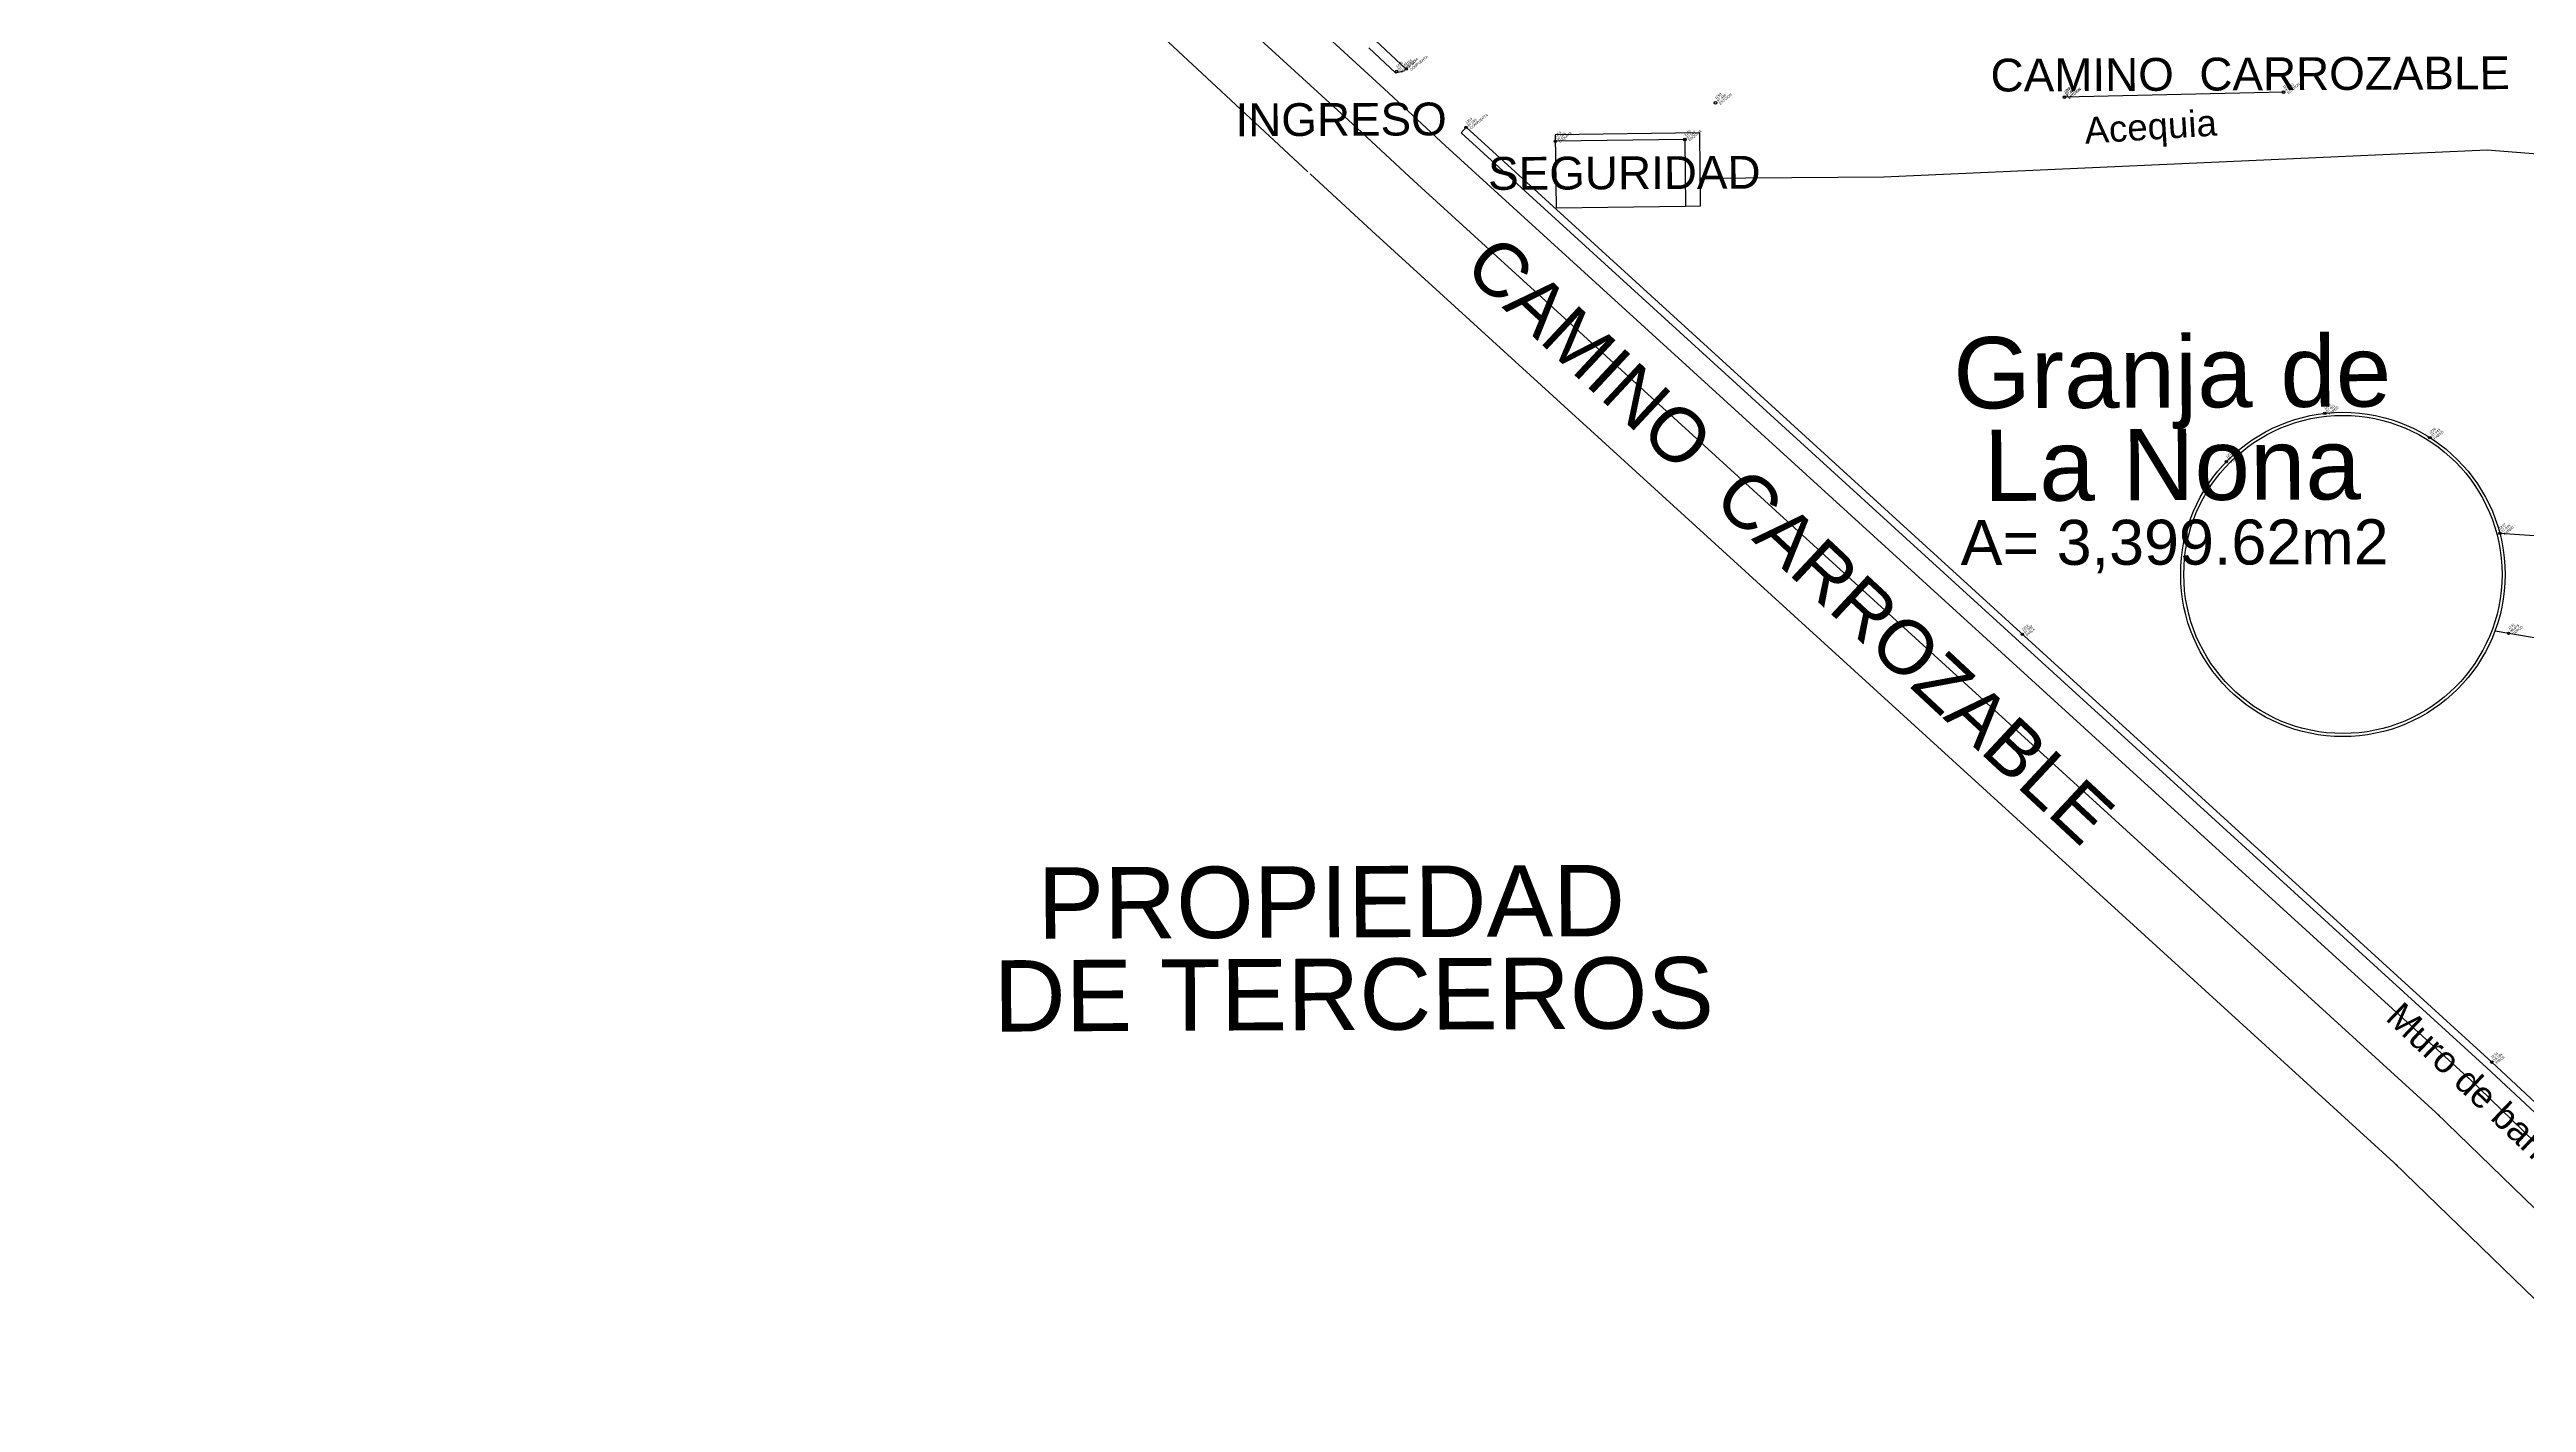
# Model space of a CAD drawing. Header units: metres. Extents: x -4524 to 2222, y -1534 to 2985.
# Drawn here: x -4499.2 to -4300.9, y 2646 to 2754.3 of the extents above; entities that cross this region are included whole.
import ezdxf
from ezdxf.enums import TextEntityAlignment as Align

# ---------------------------------------------------------------- set-up
doc = ezdxf.new("R2010")
doc.units = ezdxf.units.M
doc.header["$LTSCALE"] = 25.4
doc.header["$MEASUREMENT"] = 0
doc.layers.add('51', color=7, linetype='Continuous')
doc.styles.add('CUADROS', font='')
doc.styles.get('CUADROS').set_extended_font_data('Arial')

msp = doc.modelspace()

# ---------------------------------------------------------------- linework, layer by layer
at = {"color": 1}
for p, q in [((-4496.66, 2846.74), (-4392.34, 2751.19)), ((-4499.21, 2843.92), (-4394.89, 2748.37)), ((-4392.34, 2751.19), (-4387.43, 2746.62)), ((-4394.89, 2748.37), (-4389.97, 2743.8)), ((-4387.43, 2746.62), (-4305.29, 2671.74)), ((-4389.97, 2743.8), (-4307.84, 2668.92)), ((-4285.78, 2652.78), (-4305.55, 2671.99)), ((-4288.33, 2649.96), (-4308.1, 2669.16))]:
    msp.add_line(p, q, dxfattribs=at)
for p, q in [((-4488.44, 2828.34), (-4398.45, 2744.54)), ((-4320.33, 2750.91), (-4337.87, 2750.5)), ((-4367.09, 2747.65), (-4378.65, 2747.5)), ((-4378.65, 2747.5), (-4378.57, 2741.62)), ((-4378.65, 2747.5), (-4378.57, 2741.62)), ((-4368.26, 2747.12), (-4378.64, 2746.98)), ((-4368.26, 2747.12), (-4368.22, 2741.75)), ((-4367.09, 2747.65), (-4367.05, 2741.77)), ((-4398.26, 2744.37), (-4393.34, 2739.8)), ((-4368.22, 2741.75), (-4378.57, 2741.62)), ((-4367.05, 2741.77), (-4368.22, 2741.75)), ((-4393.34, 2739.8), (-4311.21, 2664.92)), ((-4303, 2715.58), (-4294.19, 2715)), ((-4303.39, 2707.76), (-4295.2, 2706.36)), ((-4291.7, 2645.96), (-4311.47, 2665.16))]:
    msp.add_line(p, q)
at = {"color": 30, "true_color": 0xf26722}
for p, q in [((-4393.07, 2755.07), (-4390.57, 2752.76)), ((-4393.58, 2754.45), (-4391.44, 2752.47)), ((-4391.44, 2752.47), (-4390.68, 2752.65)), ((-4386.18, 2747.65), (-4304.05, 2672.77)), ((-4385.78, 2748.1), (-4303.65, 2673.22)), ((-4294.23, 2663.61), (-4304.06, 2672.78)), ((-4293.82, 2664.05), (-4303.65, 2673.22))]:
    msp.add_line(p, q, dxfattribs=at)
at = {"linetype": 'Continuous'}
for p, q in [((-4391.34, 2752.58), (-4391.34, 2752.58)), ((-4391.34, 2752.58), (-4391.34, 2752.58)), ((-4390.57, 2752.76), (-4390.57, 2752.76)), ((-4390.57, 2752.76), (-4390.57, 2752.76)), ((-4365.81, 2750.06), (-4365.81, 2750.06)), ((-4365.81, 2750.06), (-4365.81, 2750.06)), ((-4337.87, 2750.52), (-4337.87, 2750.52)), ((-4337.87, 2750.52), (-4337.87, 2750.52)), ((-4337.87, 2750.5), (-4337.87, 2750.5)), ((-4337.87, 2750.5), (-4337.87, 2750.5)), ((-4320.33, 2750.91), (-4320.33, 2750.91)), ((-4320.33, 2750.91), (-4320.33, 2750.91)), ((-4385.78, 2748.1), (-4385.78, 2748.1)), ((-4385.78, 2748.1), (-4385.78, 2748.1)), ((-4368.26, 2747.12), (-4368.26, 2747.12)), ((-4368.26, 2747.12), (-4368.26, 2747.12)), ((-4378.64, 2746.98), (-4378.64, 2746.98)), ((-4378.64, 2746.98), (-4378.64, 2746.98)), ((-4317.02, 2725.19), (-4317.02, 2725.19)), ((-4317.02, 2725.19), (-4317.02, 2725.19)), ((-4308.61, 2723.24), (-4308.61, 2723.24)), ((-4308.61, 2723.24), (-4308.61, 2723.24)), ((-4324.9, 2721.32), (-4324.9, 2721.32)), ((-4324.9, 2721.32), (-4324.9, 2721.32)), ((-4303, 2715.58), (-4303, 2715.58)), ((-4303, 2715.58), (-4303, 2715.58)), ((-4341.24, 2707.48), (-4341.24, 2707.48)), ((-4341.24, 2707.48), (-4341.24, 2707.48)), ((-4302.3, 2707.57), (-4302.3, 2707.57)), ((-4302.3, 2707.57), (-4302.3, 2707.57)), ((-4303.65, 2673.22), (-4303.65, 2673.22)), ((-4303.65, 2673.22), (-4303.65, 2673.22))]:
    msp.add_line(p, q, dxfattribs=at)
at = {"color": 4}
msp.add_line((-4385.78, 2748.1), (-4386.18, 2747.65), dxfattribs=at)
at = {"linetype": 'Continuous'}
for centre in [(-4391.34, 2752.58), (-4390.57, 2752.76), (-4320.33, 2750.91), (-4365.81, 2750.06), (-4337.87, 2750.52), (-4337.87, 2750.5), (-4385.78, 2748.1), (-4378.64, 2746.98), (-4368.26, 2747.12), (-4317.02, 2725.19), (-4308.61, 2723.24), (-4324.9, 2721.32), (-4303, 2715.58), (-4341.24, 2707.48), (-4302.3, 2707.57), (-4303.65, 2673.22)]:
    msp.add_circle(centre, 0.1, dxfattribs=at)
at = {"color": 30}
for radius in [12.99, 12.74]:
    msp.add_circle((-4315.57, 2712.28), radius, dxfattribs=at)
at = {"layer": '51', "color": 7}
msp.add_lwpolyline([(-4367.06, 2744.02), (-4352.33, 2744.13), (-4304.01, 2746.28), (-4291.61, 2745.31)], dxfattribs=at)

# ---------------------------------------------------------------- texts
at = {"color": 2, "char_height": 0.2, "attachment_point": 4, "rotation": 39.446}
for s, insert in [('1255', (-4391.36, 2752.92)), ('1255', (-4390.6, 2753.1)), ('1257', (-4337.9, 2750.86)), ('1258', (-4337.89, 2750.84)), ('1256', (-4320.35, 2751.26)), ('1259', (-4365.83, 2750.41)), ('1254', (-4385.8, 2748.44)), ('1253', (-4378.67, 2747.33)), ('1252', (-4368.28, 2747.46)), ('1234', (-4317.05, 2725.53)), ('1236', (-4308.64, 2723.59)), ('1232', (-4324.92, 2721.66)), ('1237', (-4303.03, 2715.93)), ('1222', (-4341.26, 2707.82)), ('1231', (-4302.32, 2707.92)), ('1224', (-4303.67, 2673.56))]:
    msp.add_mtext(s, dxfattribs=dict(at, insert=insert))
at = {"color": 1, "char_height": 0.2, "attachment_point": 4, "rotation": 39.446}
for s, insert in [('97.547', (-4391.18, 2752.71)), ('97.547', (-4390.42, 2752.89)), ('97.667', (-4337.72, 2750.65)), ('97.666', (-4337.71, 2750.63)), ('97.813', (-4320.17, 2751.04)), ('97.480', (-4365.65, 2750.19)), ('97.556', (-4385.62, 2748.22)), ('97.545', (-4378.49, 2747.11)), ('97.547', (-4368.1, 2747.24)), ('97.821', (-4316.87, 2725.32)), ('97.943', (-4308.46, 2723.37)), ('97.711', (-4324.74, 2721.45)), ('97.944', (-4302.85, 2715.71)), ('97.602', (-4341.09, 2707.61)), ('98.079', (-4302.15, 2707.7)), ('98.184', (-4303.49, 2673.34))]:
    msp.add_mtext(s, dxfattribs=dict(at, insert=insert))
at = {"color": 3, "char_height": 0.2, "attachment_point": 4, "rotation": 39.446}
for s, insert in [('COMPUERTA', (-4391.01, 2752.49)), ('COMPUERTA', (-4390.24, 2752.67)), ('ESTCION', (-4337.54, 2750.43)), ('ESTCION', (-4337.54, 2750.41)), ('ESTCION', (-4319.99, 2750.82)), ('COMPUERTA', (-4385.44, 2748.01)), ('ESTCION', (-4365.48, 2749.97)), ('ESQUINA', (-4378.31, 2746.89)), ('ESQUINA', (-4367.92, 2747.03)), ('PARED', (-4316.69, 2725.1)), ('PARED', (-4308.28, 2723.15)), ('PARED', (-4324.57, 2721.23)), ('PARED', (-4302.67, 2715.49)), ('PIRCA', (-4340.91, 2707.39)), ('CERCO', (-4301.97, 2707.48)), ('PIRCA', (-4303.31, 2673.13))]:
    msp.add_mtext(s, dxfattribs=dict(at, insert=insert))
at = {"layer": '51', "color": 7, "linetype": 'Continuous', "style": 'CUADROS'}
for s, height, rotation, p in [('CAMINO  CARROZABLE', 2.6271, 0.2709, (-4343.78, 2750.96)), ('Acequia ', 2.102, 3.5708, (-4336.2, 2746.78)), ('CAMINO  CARROZABLE', 4.2874, 317.0216, (-4386.12, 2736.64)), ('PROPIEDAD ', 5.717, 0.2709, (-4420.08, 2683.09)), ('DE TERCEROS', 5.7166, 0.2709, (-4423.6, 2675.66))]:
    msp.add_text(s, height=height, rotation=rotation, dxfattribs=at).set_placement(p)
for s, height, rotation, p in [('INGRESO', 2.627, 0.2709, (-4395.79, 2748.73, -97.5)), ('SEGURIDAD', 2.627, 0.2709, (-4373.11, 2744.45)), ('Granja de', 5.717, 0.2709, (-4329.23, 2727.8)), ('La Nona', 5.717, 0.2709, (-4329.23, 2721.05)), ('Muro de barro / Tapia', 2.1017, 316.4263, (-4301.47, 2667.51))]:
    msp.add_text(s, height=height, rotation=rotation, dxfattribs=at).set_placement(p, align=Align.MIDDLE)
at = {"layer": '51', "color": 7, "linetype": 'Continuous', "insert": (-4346.19, 2716.63), "char_height": 3.6029, "width": 42.2187, "attachment_point": 1, "rotation": 0.1218, "style": 'CUADROS'}
msp.add_mtext('A={\\fArial|b0|i0|c238|p34; 3},{\\fArial|b0|i0|c238|p34;399.62}m2', dxfattribs=at)

doc.saveas('drawing.dxf')
